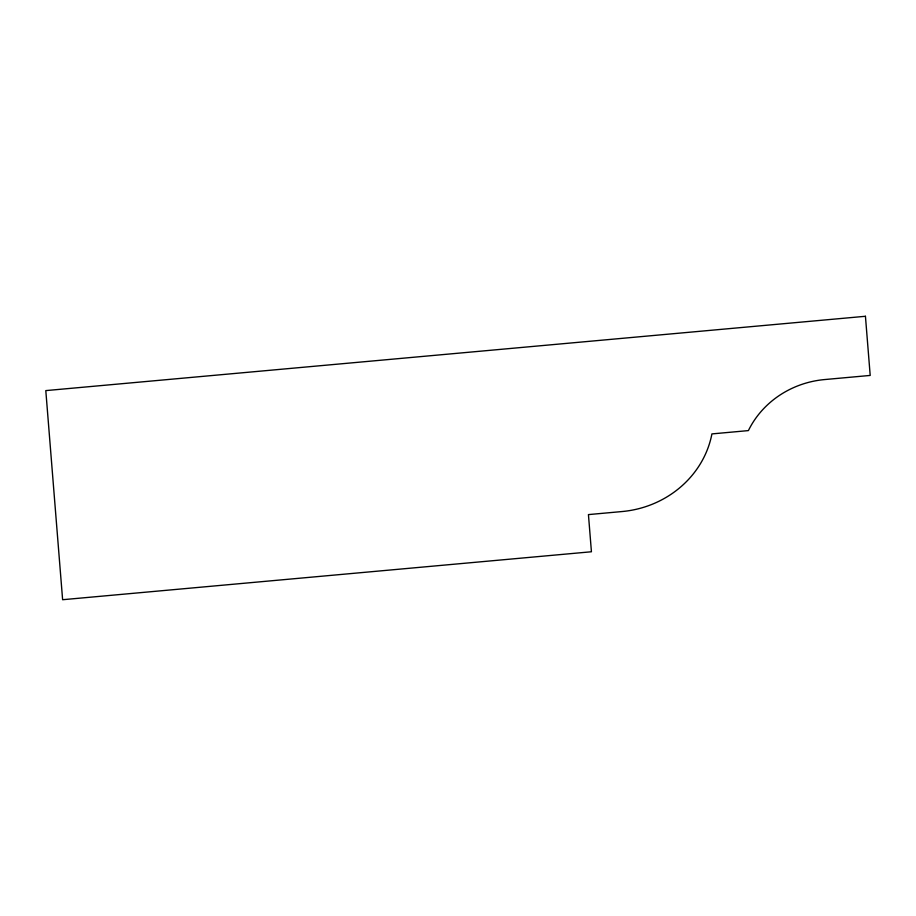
<?xml version="1.0" encoding="UTF-8"?>
<svg xmlns="http://www.w3.org/2000/svg" width="916" height="916" viewBox="0 0 916 916"><rect width="100%" height="100%" fill="white"/><g stroke="black" fill="none" stroke-linecap="round" stroke-linejoin="round"><path stroke-width="1.37" d="M865.437 316.283L45.8 390.605L62.62 599.717L591.427 551.764L588.438 514.597L621.735 511.575A98.928 92.298 -9.1 0 0 711.915 433.909L748.395 430.6A91.52 85.383 -9.1 0 1 824.102 379.613L870.2 375.434L865.437 316.283"/></g></svg>
